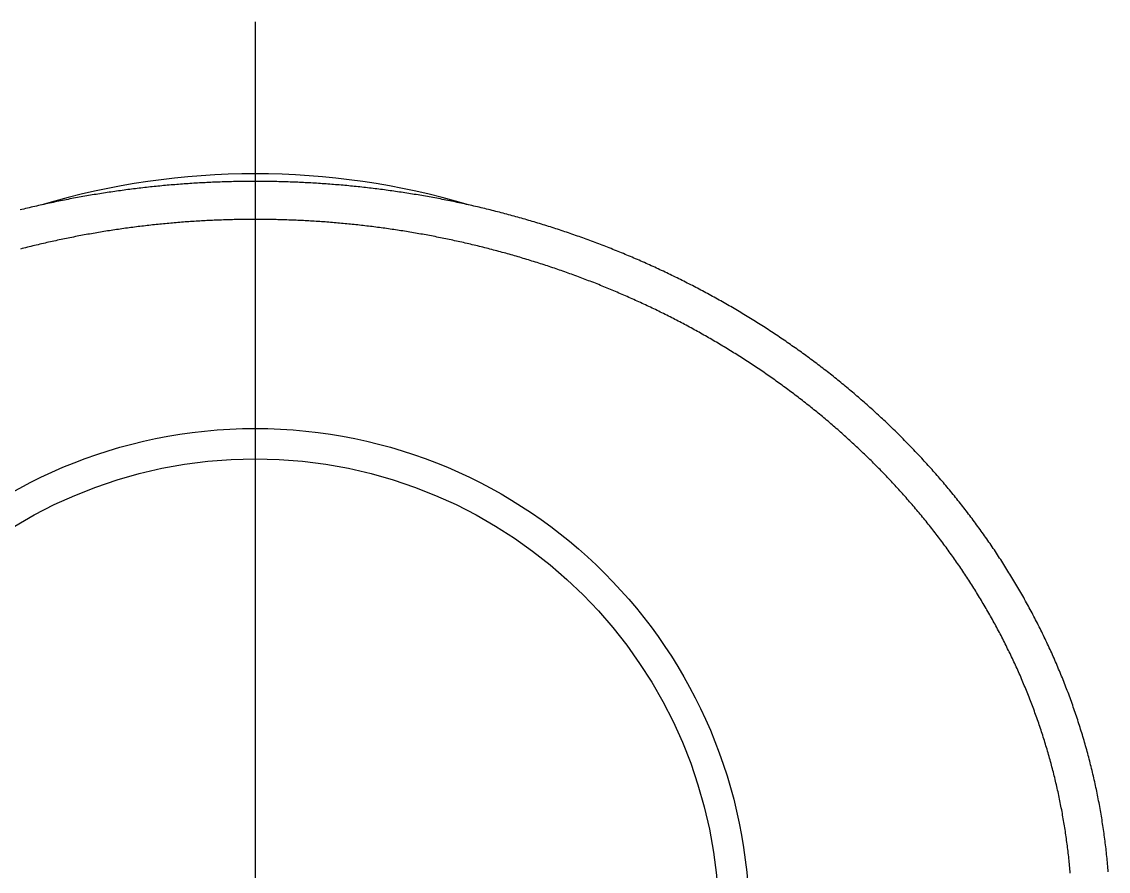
# Model space of a CAD drawing. Extents: x -15.1 to 80.2, y -18.2 to 61.5.
# Drawn here: x 63.89 to 78.18, y 50.33 to 61.5 of the extents above; entities that cross this region are included whole.
import ezdxf

# ---------------------------------------------------------------- set-up
doc = ezdxf.new("R2010")
doc.units = 0
doc.linetypes.add('CENTER', pattern=[50.8, 31.75, -6.35, 6.35, -6.35])
doc.layers.get('0').update_dxf_attribs({"linetype": 'CONTINUOUS'})
doc.layers.add('CENTER', color=1, linetype='CENTER')

msp = doc.modelspace()

# ---------------------------------------------------------------- linework, layer by layer
at = {"color": 7}
for points in [[(78.1844, 50.3181, 0), (78.1824, 50.3435, 0), (78.1803, 50.3689, 0), (78.1781, 50.3943, 0), (78.1758, 50.4197, 0), (78.1734, 50.4451, 0), (78.171, 50.4704, 0), (78.1685, 50.4958, 0), (78.1659, 50.5212, 0), (78.1632, 50.5465, 0), (78.1605, 50.5719, 0), (78.1577, 50.5972, 0), (78.1548, 50.6225, 0), (78.1518, 50.6479, 0), (78.1488, 50.6732, 0), (78.1457, 50.6985, 0), (78.1425, 50.7238, 0), (78.1392, 50.7491, 0), (78.1358, 50.7744, 0), (78.1324, 50.7997, 0), (78.1289, 50.8249, 0), (78.1253, 50.8502, 0), (78.1217, 50.8754, 0), (78.118, 50.9007, 0), (78.1142, 50.9259, 0), (78.1103, 50.9511, 0), (78.1063, 50.9764, 0), (78.1023, 51.0016, 0), (78.0982, 51.0268, 0), (78.094, 51.0519, 0), (78.0897, 51.0771, 0), (78.0854, 51.1023, 0), (78.081, 51.1274, 0), (78.0765, 51.1525, 0), (78.0719, 51.1777, 0), (78.0673, 51.2028, 0), (78.0626, 51.2279, 0), (78.0578, 51.253, 0), (78.0529, 51.278, 0), (78.048, 51.3031, 0), (78.043, 51.3281, 0), (78.0379, 51.3532, 0), (78.0327, 51.3782, 0), (78.0275, 51.4032, 0), (78.0222, 51.4282, 0), (78.0168, 51.4531, 0), (78.0113, 51.4781, 0), (78.0058, 51.503, 0), (78.0002, 51.528, 0), (77.9945, 51.5529, 0), (77.9888, 51.5778, 0), (77.9829, 51.6026, 0), (77.977, 51.6275, 0), (77.9711, 51.6524, 0), (77.965, 51.6772, 0), (77.9589, 51.702, 0), (77.9527, 51.7268, 0), (77.9464, 51.7516, 0), (77.9401, 51.7763, 0), (77.9336, 51.8011, 0), (77.9272, 51.8258, 0), (77.9206, 51.8505, 0), (77.914, 51.8752, 0), (77.9072, 51.8998, 0), (77.9005, 51.9245, 0), (77.8936, 51.9491, 0), (77.8867, 51.9737, 0), (77.8797, 51.9983, 0), (77.8726, 52.0229, 0), (77.8655, 52.0474, 0), (77.8583, 52.072, 0), (77.851, 52.0965, 0), (77.8436, 52.1209, 0), (77.8362, 52.1454, 0), (77.8287, 52.1698, 0), (77.8211, 52.1943, 0), (77.8134, 52.2187, 0), (77.8057, 52.243, 0), (77.7979, 52.2674, 0), (77.7901, 52.2917, 0), (77.7822, 52.316, 0), (77.7741, 52.3403, 0), (77.7661, 52.3646, 0), (77.7579, 52.3888, 0), (77.7497, 52.413, 0), (77.7414, 52.4372, 0), (77.7331, 52.4614, 0), (77.7246, 52.4855, 0), (77.7162, 52.5096, 0), (77.7076, 52.5337, 0), (77.6989, 52.5578, 0), (77.6902, 52.5818, 0), (77.6815, 52.6058, 0), (77.6726, 52.6298, 0), (77.6637, 52.6538, 0), (77.6547, 52.6777, 0), (77.6457, 52.7016, 0), (77.6365, 52.7255, 0), (77.6274, 52.7493, 0), (77.6181, 52.7732, 0), (77.6088, 52.797, 0), (77.5994, 52.8207, 0), (77.5899, 52.8445, 0), (77.5804, 52.8682, 0), (77.5708, 52.8919, 0), (77.5611, 52.9155, 0), (77.5514, 52.9392, 0), (77.5416, 52.9628, 0), (77.5317, 52.9863, 0), (77.5218, 53.0099, 0), (77.5118, 53.0334, 0), (77.5017, 53.0568, 0), (77.4916, 53.0803, 0), (77.4814, 53.1037, 0), (77.4711, 53.1271, 0), (77.4608, 53.1505, 0), (77.4504, 53.1738, 0), (77.4399, 53.1971, 0), (77.4294, 53.2204, 0), (77.4188, 53.2436, 0), (77.4082, 53.2668, 0), (77.3975, 53.29, 0), (77.3867, 53.3131, 0), (77.3758, 53.3362, 0), (77.3649, 53.3593, 0), (77.3539, 53.3823, 0), (77.3429, 53.4053, 0), (77.3318, 53.4283, 0), (77.3206, 53.4513, 0), (77.3094, 53.4742, 0), (77.2981, 53.497, 0), (77.2868, 53.5199, 0), (77.2753, 53.5427, 0), (77.2639, 53.5655, 0), (77.2523, 53.5882, 0), (77.2407, 53.6109, 0), (77.229, 53.6336, 0), (77.2173, 53.6562, 0), (77.2055, 53.6788, 0), (77.1937, 53.7014, 0), (77.1818, 53.7239, 0), (77.1698, 53.7464, 0), (77.1577, 53.7689, 0), (77.1457, 53.7913, 0), (77.1335, 53.8137, 0), (77.1213, 53.836, 0), (77.109, 53.8583, 0), (77.0967, 53.8806, 0), (77.0843, 53.9029, 0), (77.0718, 53.9251, 0), (77.0593, 53.9472, 0), (77.0467, 53.9693, 0), (77.0341, 53.9914, 0), (77.0214, 54.0135, 0), (77.0086, 54.0355, 0), (76.9958, 54.0575, 0), (76.983, 54.0794, 0), (76.9701, 54.1013, 0), (76.9571, 54.1231, 0), (76.944, 54.1449, 0), (76.9309, 54.1667, 0), (76.9178, 54.1885, 0), (76.9046, 54.2102, 0), (76.8913, 54.2318, 0), (76.878, 54.2534, 0), (76.8646, 54.275, 0), (76.8512, 54.2965, 0), (76.8377, 54.318, 0), (76.8242, 54.3395, 0), (76.8106, 54.3609, 0), (76.7969, 54.3823, 0), (76.7832, 54.4036, 0), (76.7694, 54.4249, 0), (76.7556, 54.4462, 0), (76.7417, 54.4674, 0), (76.7278, 54.4886, 0), (76.7138, 54.5097, 0), (76.6998, 54.5308, 0), (76.6857, 54.5519, 0), (76.6715, 54.5729, 0), (76.6573, 54.5939, 0), (76.6431, 54.6148, 0), (76.6288, 54.6357, 0), (76.6144, 54.6566, 0), (76.6, 54.6774, 0), (76.5856, 54.6982, 0), (76.571, 54.7189, 0), (76.5565, 54.7396, 0), (76.5418, 54.7603, 0), (76.5272, 54.7809, 0), (76.5124, 54.8014, 0), (76.4977, 54.822, 0), (76.4828, 54.8424, 0), (76.4679, 54.8629, 0), (76.453, 54.8833, 0), (76.438, 54.9037, 0), (76.423, 54.924, 0), (76.4079, 54.9443, 0), (76.3928, 54.9645, 0), (76.3776, 54.9847, 0), (76.3623, 55.0048, 0), (76.347, 55.0249, 0), (76.3317, 55.045, 0), (76.3163, 55.065, 0), (76.3009, 55.085, 0), (76.2854, 55.105, 0), (76.2698, 55.1249, 0), (76.2542, 55.1447, 0), (76.2386, 55.1645, 0), (76.2229, 55.1843, 0), (76.2072, 55.204, 0), (76.1914, 55.2237, 0), (76.1756, 55.2434, 0), (76.1597, 55.263, 0), (76.1437, 55.2825, 0), (76.1278, 55.302, 0), (76.1117, 55.3215, 0), (76.0957, 55.3409, 0), (76.0795, 55.3603, 0), (76.0634, 55.3797, 0), (76.0472, 55.399, 0), (76.0309, 55.4182, 0), (76.0146, 55.4375, 0), (75.9982, 55.4566, 0), (75.9818, 55.4758, 0), (75.9653, 55.4949, 0), (75.9488, 55.5139, 0), (75.9323, 55.5329, 0), (75.9157, 55.5519, 0), (75.8991, 55.5708, 0), (75.8824, 55.5897, 0), (75.8656, 55.6085, 0), (75.8488, 55.6273, 0), (75.832, 55.646, 0), (75.8151, 55.6648, 0), (75.7982, 55.6834, 0), (75.7813, 55.702, 0), (75.7642, 55.7206, 0), (75.7472, 55.7391, 0), (75.7301, 55.7576, 0), (75.7129, 55.7761, 0), (75.6957, 55.7945, 0), (75.6785, 55.8128, 0), (75.6612, 55.8312, 0), (75.6439, 55.8494, 0), (75.6265, 55.8677, 0), (75.6091, 55.8858, 0), (75.5917, 55.904, 0), (75.5742, 55.9221, 0), (75.5566, 55.9401, 0), (75.539, 55.9581, 0), (75.5214, 55.9761, 0), (75.5037, 55.994, 0), (75.486, 56.0119, 0), (75.4682, 56.0297, 0), (75.4504, 56.0475, 0), (75.4326, 56.0653, 0), (75.4147, 56.083, 0), (75.3967, 56.1006, 0), (75.3788, 56.1183, 0), (75.3607, 56.1358, 0), (75.3427, 56.1534, 0), (75.3246, 56.1708, 0), (75.3064, 56.1883, 0), (75.2883, 56.2057, 0), (75.27, 56.223, 0), (75.2518, 56.2403, 0), (75.2334, 56.2576, 0), (75.2151, 56.2748, 0), (75.1967, 56.292, 0), (75.1783, 56.3091, 0), (75.1598, 56.3262, 0), (75.1413, 56.3432, 0), (75.1227, 56.3602, 0), (75.1041, 56.3772, 0), (75.0855, 56.3941, 0), (75.0668, 56.4109, 0), (75.0481, 56.4278, 0), (75.0293, 56.4445, 0), (75.0105, 56.4613, 0), (74.9917, 56.4779, 0), (74.9728, 56.4946, 0), (74.9539, 56.5112, 0), (74.9349, 56.5277, 0), (74.916, 56.5442, 0), (74.8969, 56.5607, 0), (74.8778, 56.5771, 0), (74.8587, 56.5934, 0), (74.8396, 56.6098, 0), (74.8204, 56.626, 0), (74.8012, 56.6423, 0), (74.7819, 56.6584, 0), (74.7626, 56.6746, 0), (74.7433, 56.6907, 0), (74.7239, 56.7067, 0), (74.7045, 56.7227, 0), (74.685, 56.7387, 0), (74.6656, 56.7546, 0), (74.646, 56.7704, 0), (74.6265, 56.7863, 0), (74.6069, 56.802, 0), (74.5872, 56.8178, 0), (74.5676, 56.8334, 0), (74.5479, 56.8491, 0), (74.5281, 56.8647, 0), (74.5084, 56.8802, 0), (74.4885, 56.8957, 0), (74.4687, 56.9112, 0), (74.4488, 56.9266, 0), (74.4289, 56.9419, 0), (74.4089, 56.9572, 0), (74.389, 56.9725, 0), (74.3689, 56.9877, 0), (74.3489, 57.0029, 0), (74.3288, 57.018, 0), (74.3087, 57.0331, 0), (74.2885, 57.0481, 0), (74.2683, 57.0631, 0), (74.2481, 57.0781, 0), (74.2278, 57.093, 0), (74.2075, 57.1078, 0), (74.1872, 57.1226, 0), (74.1668, 57.1374, 0), (74.1464, 57.1521, 0), (74.126, 57.1667, 0), (74.1055, 57.1813, 0), (74.085, 57.1959, 0), (74.0645, 57.2104, 0), (74.044, 57.2249, 0), (74.0234, 57.2393, 0), (74.0027, 57.2537, 0), (73.9821, 57.2681, 0), (73.9614, 57.2823, 0), (73.9407, 57.2966, 0), (73.9199, 57.3108, 0), (73.8992, 57.3249, 0), (73.8784, 57.339, 0), (73.8575, 57.3531, 0), (73.8366, 57.3671, 0), (73.8157, 57.381, 0), (73.7948, 57.3949, 0), (73.7738, 57.4088, 0), (73.7528, 57.4226, 0), (73.7318, 57.4364, 0), (73.7108, 57.4501, 0), (73.6897, 57.4638, 0), (73.6686, 57.4774, 0), (73.6474, 57.491, 0), (73.6262, 57.5045, 0), (73.605, 57.518, 0), (73.5838, 57.5314, 0), (73.5626, 57.5448, 0), (73.5413, 57.5581, 0), (73.52, 57.5714, 0), (73.4986, 57.5847, 0), (73.4772, 57.5979, 0), (73.4558, 57.611, 0), (73.4344, 57.6241, 0), (73.413, 57.6371, 0), (73.3915, 57.6501, 0), (73.37, 57.6631, 0), (73.3484, 57.676, 0), (73.3269, 57.6889, 0), (73.3053, 57.7017, 0), (73.2837, 57.7144, 0), (73.262, 57.7271, 0), (73.2404, 57.7398, 0), (73.2187, 57.7524, 0), (73.1969, 57.765, 0), (73.1752, 57.7775, 0), (73.1534, 57.79, 0), (73.1316, 57.8024, 0), (73.1098, 57.8148, 0), (73.088, 57.8271, 0), (73.0661, 57.8394, 0), (73.0442, 57.8516, 0), (73.0223, 57.8638, 0), (73.0003, 57.8759, 0), (72.9783, 57.888, 0), (72.9563, 57.9001, 0), (72.9343, 57.912, 0), (72.9123, 57.924, 0), (72.8902, 57.9359, 0), (72.8681, 57.9477, 0), (72.846, 57.9595, 0), (72.8238, 57.9713, 0), (72.8017, 57.983, 0), (72.7795, 57.9946, 0), (72.7573, 58.0062, 0), (72.7351, 58.0178, 0), (72.7128, 58.0293, 0), (72.6905, 58.0407, 0), (72.6682, 58.0521, 0), (72.6459, 58.0635, 0), (72.6235, 58.0748, 0), (72.6012, 58.0861, 0), (72.5788, 58.0973, 0), (72.5564, 58.1085, 0), (72.5339, 58.1196, 0), (72.5115, 58.1307, 0), (72.489, 58.1417, 0), (72.4665, 58.1526, 0), (72.444, 58.1636, 0), (72.4214, 58.1744, 0), (72.3989, 58.1853, 0), (72.3763, 58.1961, 0), (72.3537, 58.2068, 0), (72.3311, 58.2175, 0), (72.3084, 58.2281, 0), (72.2857, 58.2387, 0), (72.2631, 58.2492, 0), (72.2404, 58.2597, 0), (72.2176, 58.2701, 0), (72.1949, 58.2805, 0), (72.1721, 58.2909, 0), (72.1493, 58.3012, 0), (72.1265, 58.3114, 0), (72.1037, 58.3216, 0), (72.0809, 58.3318, 0), (72.058, 58.3419, 0), (72.0351, 58.3519, 0), (72.0122, 58.3619, 0), (71.9893, 58.3719, 0), (71.9664, 58.3818, 0), (71.9434, 58.3916, 0), (71.9205, 58.4014, 0), (71.8975, 58.4112, 0), (71.8745, 58.4209, 0), (71.8514, 58.4305, 0), (71.8284, 58.4402, 0), (71.8053, 58.4497, 0), (71.7822, 58.4592, 0), (71.7591, 58.4687, 0), (71.736, 58.4781, 0), (71.7129, 58.4875, 0), (71.6897, 58.4968, 0), (71.6666, 58.5061, 0), (71.6434, 58.5153, 0), (71.6202, 58.5245, 0), (71.5969, 58.5336, 0), (71.5737, 58.5427, 0), (71.5504, 58.5518, 0), (71.5272, 58.5608, 0), (71.5039, 58.5697, 0), (71.4806, 58.5786, 0), (71.4572, 58.5874, 0), (71.4339, 58.5962, 0), (71.4105, 58.605, 0), (71.3871, 58.6137, 0), (71.3637, 58.6223, 0), (71.3403, 58.6309, 0), (71.3169, 58.6395, 0), (71.2935, 58.648, 0), (71.27, 58.6564, 0), (71.2465, 58.6648, 0), (71.223, 58.6732, 0), (71.1995, 58.6815, 0), (71.176, 58.6898, 0), (71.1525, 58.698, 0), (71.1289, 58.7062, 0), (71.1053, 58.7143, 0), (71.0818, 58.7224, 0), (71.0582, 58.7304, 0), (71.0345, 58.7384, 0), (71.0109, 58.7463, 0), (70.9873, 58.7542, 0), (70.9636, 58.762, 0), (70.9399, 58.7698, 0), (70.9162, 58.7775, 0), (70.8925, 58.7852, 0), (70.8688, 58.7929, 0), (70.8451, 58.8005, 0), (70.8213, 58.808, 0), (70.7976, 58.8155, 0), (70.7738, 58.8229, 0), (70.75, 58.8303, 0), (70.7262, 58.8377, 0), (70.7024, 58.845, 0), (70.6785, 58.8523, 0), (70.6547, 58.8595, 0), (70.6308, 58.8666, 0), (70.607, 58.8737, 0), (70.5831, 58.8808, 0), (70.5592, 58.8878, 0), (70.5352, 58.8948, 0), (70.5113, 58.9017, 0), (70.4874, 58.9086, 0), (70.4634, 58.9154, 0), (70.4395, 58.9222, 0), (70.4155, 58.9289, 0), (70.3915, 58.9356, 0), (70.3675, 58.9423, 0), (70.3435, 58.9488, 0), (70.3194, 58.9554, 0), (70.2954, 58.9619, 0), (70.2713, 58.9683, 0), (70.2473, 58.9747, 0), (70.2232, 58.9811, 0), (70.1991, 58.9874, 0), (70.175, 58.9936, 0), (70.1509, 58.9998, 0), (70.1267, 59.006, 0), (70.1026, 59.0121, 0), (70.0785, 59.0182, 0), (70.0543, 59.0242, 0), (70.0301, 59.0301, 0), (70.0059, 59.0361, 0), (69.9817, 59.0419, 0), (69.9575, 59.0478, 0), (69.9333, 59.0535, 0), (69.9091, 59.0593, 0), (69.8848, 59.0649, 0), (69.8606, 59.0706, 0), (69.8363, 59.0762, 0), (69.812, 59.0817, 0), (69.7878, 59.0872, 0), (69.7635, 59.0926, 0), (69.7392, 59.098, 0), (69.7148, 59.1034, 0), (69.6905, 59.1087, 0), (69.6662, 59.1139, 0), (69.6418, 59.1191, 0), (69.6175, 59.1243, 0), (69.5931, 59.1294, 0), (69.5688, 59.1344, 0), (69.5444, 59.1394, 0), (69.52, 59.1444, 0), (69.4956, 59.1493, 0), (69.4712, 59.1542, 0), (69.4467, 59.159, 0), (69.4223, 59.1638, 0), (69.3979, 59.1685, 0), (69.3734, 59.1732, 0), (69.349, 59.1778, 0), (69.3245, 59.1824, 0), (69.3, 59.1869, 0), (69.2755, 59.1914, 0), (69.251, 59.1958, 0), (69.2265, 59.2002, 0), (69.202, 59.2046, 0), (69.1775, 59.2089, 0), (69.153, 59.2131, 0), (69.1285, 59.2173, 0), (69.1039, 59.2215, 0), (69.0794, 59.2256, 0), (69.0548, 59.2296, 0), (69.0302, 59.2336, 0), (69.0057, 59.2376, 0), (68.9811, 59.2415, 0), (68.9565, 59.2454, 0), (68.9319, 59.2492, 0), (68.9073, 59.253, 0), (68.8827, 59.2567, 0), (68.8581, 59.2604, 0), (68.8334, 59.264, 0), (68.8088, 59.2676, 0), (68.7842, 59.2711, 0), (68.7595, 59.2746, 0), (68.7349, 59.278, 0), (68.7102, 59.2814, 0), (68.6856, 59.2847, 0), (68.6609, 59.288, 0), (68.6362, 59.2913, 0), (68.6115, 59.2945, 0), (68.5868, 59.2976, 0), (68.5621, 59.3007, 0), (68.5374, 59.3038, 0), (68.5127, 59.3068, 0), (68.488, 59.3098, 0), (68.4633, 59.3127, 0), (68.4386, 59.3155, 0), (68.4139, 59.3183, 0), (68.3891, 59.3211, 0), (68.3644, 59.3238, 0), (68.3396, 59.3265, 0), (68.3149, 59.3291, 0), (68.2901, 59.3317, 0), (68.2654, 59.3342, 0), (68.2406, 59.3367, 0), (68.2158, 59.3391, 0), (68.1911, 59.3415, 0), (68.1663, 59.3439, 0), (68.1415, 59.3462, 0), (68.1167, 59.3484, 0), (68.0919, 59.3506, 0), (68.0671, 59.3527, 0), (68.0423, 59.3548, 0), (68.0175, 59.3569, 0), (67.9927, 59.3589, 0), (67.9679, 59.3609, 0), (67.9431, 59.3628, 0), (67.9183, 59.3646, 0), (67.8934, 59.3664, 0), (67.8686, 59.3682, 0), (67.8438, 59.3699, 0), (67.819, 59.3716, 0), (67.7941, 59.3732, 0), (67.7693, 59.3748, 0), (67.7444, 59.3763, 0), (67.7196, 59.3778, 0), (67.6947, 59.3792, 0), (67.6699, 59.3806, 0), (67.645, 59.382, 0), (67.6202, 59.3832, 0), (67.5953, 59.3845, 0), (67.5705, 59.3857, 0), (67.5456, 59.3868, 0), (67.5207, 59.3879, 0), (67.4959, 59.389, 0), (67.471, 59.39, 0), (67.4461, 59.3909, 0), (67.4213, 59.3918, 0), (67.3964, 59.3927, 0), (67.3715, 59.3935, 0), (67.3466, 59.3943, 0), (67.3218, 59.395, 0), (67.2969, 59.3957, 0), (67.272, 59.3963, 0), (67.2471, 59.3968, 0), (67.2222, 59.3974, 0), (67.1973, 59.3978, 0), (67.1725, 59.3983, 0), (67.1476, 59.3987, 0), (67.1227, 59.399, 0), (67.0978, 59.3993, 0), (67.0729, 59.3995, 0), (67.048, 59.3997, 0), (67.0231, 59.3999, 0), (66.9982, 59.3999, 0), (66.9733, 59.4, 0), (66.9485, 59.4, 0), (66.9236, 59.3999, 0), (66.8987, 59.3999, 0), (66.8738, 59.3997, 0), (66.8489, 59.3995, 0), (66.824, 59.3993, 0), (66.7991, 59.399, 0), (66.7742, 59.3987, 0), (66.7494, 59.3983, 0), (66.7245, 59.3978, 0), (66.6996, 59.3974, 0), (66.6747, 59.3968, 0), (66.6498, 59.3963, 0), (66.6249, 59.3957, 0), (66.6001, 59.395, 0), (66.5752, 59.3943, 0), (66.5503, 59.3935, 0), (66.5254, 59.3927, 0), (66.5006, 59.3918, 0), (66.4757, 59.3909, 0), (66.4508, 59.39, 0), (66.4259, 59.389, 0), (66.4011, 59.3879, 0), (66.3762, 59.3868, 0), (66.3513, 59.3857, 0), (66.3265, 59.3845, 0), (66.3016, 59.3832, 0), (66.2768, 59.382, 0), (66.2519, 59.3806, 0), (66.2271, 59.3792, 0), (66.2022, 59.3778, 0), (66.1774, 59.3763, 0), (66.1525, 59.3748, 0), (66.1277, 59.3732, 0), (66.1029, 59.3716, 0), (66.078, 59.3699, 0), (66.0532, 59.3682, 0), (66.0284, 59.3664, 0), (66.0035, 59.3646, 0), (65.9787, 59.3628, 0), (65.9539, 59.3609, 0), (65.9291, 59.3589, 0), (65.9043, 59.3569, 0), (65.8795, 59.3549, 0), (65.8547, 59.3528, 0), (65.8299, 59.3506, 0), (65.8051, 59.3484, 0), (65.7803, 59.3462, 0), (65.7555, 59.3439, 0), (65.7308, 59.3415, 0), (65.706, 59.3392, 0), (65.6812, 59.3367, 0), (65.6564, 59.3342, 0), (65.6317, 59.3317, 0), (65.6069, 59.3291, 0), (65.5822, 59.3265, 0), (65.5574, 59.3238, 0), (65.5327, 59.3211, 0), (65.508, 59.3183, 0), (65.4832, 59.3155, 0), (65.4585, 59.3127, 0), (65.4338, 59.3098, 0), (65.4091, 59.3068, 0), (65.3844, 59.3038, 0), (65.3597, 59.3007, 0), (65.335, 59.2976, 0), (65.3103, 59.2945, 0), (65.2856, 59.2913, 0), (65.2609, 59.288, 0), (65.2363, 59.2847, 0), (65.2116, 59.2814, 0), (65.1869, 59.278, 0), (65.1623, 59.2746, 0), (65.1376, 59.2711, 0), (65.113, 59.2676, 0), (65.0884, 59.264, 0), (65.0637, 59.2604, 0), (65.0391, 59.2567, 0), (65.0145, 59.253, 0), (64.9899, 59.2492, 0), (64.9653, 59.2454, 0), (64.9407, 59.2415, 0), (64.9161, 59.2376, 0), (64.8916, 59.2336, 0), (64.867, 59.2296, 0), (64.8425, 59.2256, 0), (64.8179, 59.2215, 0), (64.7934, 59.2173, 0), (64.7688, 59.2131, 0), (64.7443, 59.2089, 0), (64.7198, 59.2046, 0), (64.6953, 59.2002, 0), (64.6708, 59.1958, 0), (64.6463, 59.1914, 0), (64.6218, 59.1869, 0), (64.5973, 59.1824, 0), (64.5729, 59.1778, 0), (64.5484, 59.1732, 0), (64.5239, 59.1685, 0), (64.4995, 59.1638, 0), (64.4751, 59.159, 0), (64.4507, 59.1542, 0), (64.4262, 59.1493, 0), (64.4018, 59.1444, 0), (64.3774, 59.1394, 0), (64.3531, 59.1344, 0), (64.3287, 59.1294, 0), (64.3043, 59.1243, 0), (64.28, 59.1191, 0), (64.2556, 59.1139, 0), (64.2313, 59.1087, 0), (64.207, 59.1034, 0), (64.1826, 59.098, 0), (64.1583, 59.0926, 0), (64.134, 59.0872, 0), (64.1098, 59.0817, 0), (64.0855, 59.0762, 0), (64.0612, 59.0706, 0), (64.037, 59.0649, 0), (64.0127, 59.0593, 0), (63.9885, 59.0535, 0), (63.9643, 59.0478, 0), (63.9401, 59.0419, 0), (63.9159, 59.0361, 0), (63.8917, 59.0301, 0), (63.8675, 59.0242, 0)], [(77.6841, 50.3025, 0), (77.6821, 50.3264, 0), (77.68, 50.3503, 0), (77.6779, 50.3742, 0), (77.6756, 50.3981, 0), (77.6733, 50.422, 0), (77.671, 50.4458, 0), (77.6685, 50.4697, 0), (77.666, 50.4936, 0), (77.6635, 50.5174, 0), (77.6608, 50.5413, 0), (77.6581, 50.5651, 0), (77.6553, 50.5889, 0), (77.6524, 50.6128, 0), (77.6495, 50.6366, 0), (77.6465, 50.6604, 0), (77.6434, 50.6842, 0), (77.6403, 50.708, 0), (77.637, 50.7318, 0), (77.6338, 50.7556, 0), (77.6304, 50.7794, 0), (77.6269, 50.8031, 0), (77.6234, 50.8269, 0), (77.6199, 50.8506, 0), (77.6162, 50.8744, 0), (77.6125, 50.8981, 0), (77.6087, 50.9218, 0), (77.6048, 50.9456, 0), (77.6009, 50.9693, 0), (77.5969, 50.993, 0), (77.5928, 51.0166, 0), (77.5886, 51.0403, 0), (77.5844, 51.064, 0), (77.5801, 51.0876, 0), (77.5758, 51.1113, 0), (77.5713, 51.1349, 0), (77.5668, 51.1585, 0), (77.5622, 51.1821, 0), (77.5576, 51.2057, 0), (77.5529, 51.2293, 0), (77.5481, 51.2529, 0), (77.5432, 51.2764, 0), (77.5383, 51.3, 0), (77.5333, 51.3235, 0), (77.5282, 51.347, 0), (77.5231, 51.3705, 0), (77.5178, 51.394, 0), (77.5126, 51.4175, 0), (77.5072, 51.441, 0), (77.5018, 51.4644, 0), (77.4963, 51.4879, 0), (77.4907, 51.5113, 0), (77.4851, 51.5347, 0), (77.4794, 51.5581, 0), (77.4736, 51.5815, 0), (77.4678, 51.6048, 0), (77.4619, 51.6282, 0), (77.4559, 51.6515, 0), (77.4499, 51.6748, 0), (77.4437, 51.6981, 0), (77.4376, 51.7214, 0), (77.4313, 51.7446, 0), (77.425, 51.7679, 0), (77.4186, 51.7911, 0), (77.4121, 51.8143, 0), (77.4056, 51.8375, 0), (77.399, 51.8607, 0), (77.3923, 51.8838, 0), (77.3856, 51.907, 0), (77.3788, 51.9301, 0), (77.3719, 51.9532, 0), (77.365, 51.9763, 0), (77.358, 51.9993, 0), (77.3509, 52.0224, 0), (77.3438, 52.0454, 0), (77.3366, 52.0684, 0), (77.3293, 52.0914, 0), (77.3219, 52.1143, 0), (77.3145, 52.1373, 0), (77.3071, 52.1602, 0), (77.2995, 52.1831, 0), (77.2919, 52.206, 0), (77.2842, 52.2288, 0), (77.2765, 52.2517, 0), (77.2687, 52.2745, 0), (77.2608, 52.2973, 0), (77.2528, 52.32, 0), (77.2448, 52.3428, 0), (77.2367, 52.3655, 0), (77.2286, 52.3882, 0), (77.2204, 52.4109, 0), (77.2121, 52.4335, 0), (77.2037, 52.4562, 0), (77.1953, 52.4788, 0), (77.1869, 52.5013, 0), (77.1783, 52.5239, 0), (77.1697, 52.5464, 0), (77.161, 52.5689, 0), (77.1523, 52.5914, 0), (77.1435, 52.6139, 0), (77.1346, 52.6363, 0), (77.1257, 52.6587, 0), (77.1167, 52.6811, 0), (77.1076, 52.7035, 0), (77.0985, 52.7258, 0), (77.0893, 52.7481, 0), (77.0801, 52.7704, 0), (77.0708, 52.7926, 0), (77.0614, 52.8149, 0), (77.0519, 52.8371, 0), (77.0424, 52.8592, 0), (77.0329, 52.8814, 0), (77.0232, 52.9035, 0), (77.0136, 52.9256, 0), (77.0038, 52.9476, 0), (76.994, 52.9697, 0), (76.9841, 52.9917, 0), (76.9742, 53.0136, 0), (76.9642, 53.0356, 0), (76.9541, 53.0575, 0), (76.944, 53.0794, 0), (76.9338, 53.1013, 0), (76.9235, 53.1231, 0), (76.9132, 53.1449, 0), (76.9028, 53.1667, 0), (76.8924, 53.1884, 0), (76.8819, 53.2101, 0), (76.8714, 53.2318, 0), (76.8608, 53.2534, 0), (76.8501, 53.2751, 0), (76.8394, 53.2967, 0), (76.8286, 53.3182, 0), (76.8177, 53.3397, 0), (76.8068, 53.3612, 0), (76.7958, 53.3827, 0), (76.7848, 53.4041, 0), (76.7737, 53.4255, 0), (76.7626, 53.4469, 0), (76.7514, 53.4682, 0), (76.7401, 53.4895, 0), (76.7288, 53.5108, 0), (76.7174, 53.5321, 0), (76.7059, 53.5533, 0), (76.6945, 53.5744, 0), (76.6829, 53.5956, 0), (76.6713, 53.6167, 0), (76.6596, 53.6377, 0), (76.6479, 53.6588, 0), (76.6361, 53.6798, 0), (76.6243, 53.7008, 0), (76.6124, 53.7217, 0), (76.6004, 53.7426, 0), (76.5884, 53.7634, 0), (76.5763, 53.7843, 0), (76.5642, 53.8051, 0), (76.552, 53.8258, 0), (76.5398, 53.8465, 0), (76.5275, 53.8672, 0), (76.5152, 53.8879, 0), (76.5028, 53.9085, 0), (76.4903, 53.9291, 0), (76.4778, 53.9496, 0), (76.4653, 53.9701, 0), (76.4527, 53.9906, 0), (76.44, 54.011, 0), (76.4273, 54.0314, 0), (76.4145, 54.0518, 0), (76.4017, 54.0721, 0), (76.3888, 54.0924, 0), (76.3759, 54.1126, 0), (76.3629, 54.1328, 0), (76.3499, 54.153, 0), (76.3368, 54.1731, 0), (76.3236, 54.1932, 0), (76.3104, 54.2133, 0), (76.2972, 54.2333, 0), (76.2839, 54.2533, 0), (76.2705, 54.2733, 0), (76.2571, 54.2932, 0), (76.2437, 54.3131, 0), (76.2301, 54.3329, 0), (76.2166, 54.3527, 0), (76.203, 54.3725, 0), (76.1893, 54.3922, 0), (76.1756, 54.4119, 0), (76.1618, 54.4316, 0), (76.148, 54.4512, 0), (76.1342, 54.4708, 0), (76.1203, 54.4903, 0), (76.1063, 54.5098, 0), (76.0923, 54.5293, 0), (76.0782, 54.5487, 0), (76.0641, 54.5681, 0), (76.0499, 54.5874, 0), (76.0357, 54.6067, 0), (76.0215, 54.626, 0), (76.0071, 54.6453, 0), (75.9928, 54.6644, 0), (75.9784, 54.6836, 0), (75.9639, 54.7027, 0), (75.9494, 54.7218, 0), (75.9349, 54.7408, 0), (75.9203, 54.7598, 0), (75.9056, 54.7788, 0), (75.8909, 54.7977, 0), (75.8762, 54.8166, 0), (75.8614, 54.8355, 0), (75.8465, 54.8543, 0), (75.8316, 54.873, 0), (75.8167, 54.8918, 0), (75.8017, 54.9104, 0), (75.7867, 54.9291, 0), (75.7716, 54.9477, 0), (75.7565, 54.9663, 0), (75.7413, 54.9848, 0), (75.7261, 55.0033, 0), (75.7108, 55.0217, 0), (75.6955, 55.0402, 0), (75.6802, 55.0585, 0), (75.6647, 55.0769, 0), (75.6493, 55.0952, 0), (75.6338, 55.1134, 0), (75.6183, 55.1316, 0), (75.6027, 55.1498, 0), (75.587, 55.1679, 0), (75.5714, 55.186, 0), (75.5556, 55.2041, 0), (75.5399, 55.2221, 0), (75.5241, 55.2401, 0), (75.5082, 55.258, 0), (75.4923, 55.2759, 0), (75.4763, 55.2938, 0), (75.4603, 55.3116, 0), (75.4443, 55.3294, 0), (75.4282, 55.3471, 0), (75.4121, 55.3648, 0), (75.3959, 55.3825, 0), (75.3797, 55.4001, 0), (75.3635, 55.4177, 0), (75.3471, 55.4352, 0), (75.3308, 55.4527, 0), (75.3144, 55.4702, 0), (75.298, 55.4876, 0), (75.2815, 55.5049, 0), (75.265, 55.5223, 0), (75.2484, 55.5396, 0), (75.2318, 55.5568, 0), (75.2152, 55.574, 0), (75.1985, 55.5912, 0), (75.1817, 55.6084, 0), (75.165, 55.6254, 0), (75.1482, 55.6425, 0), (75.1313, 55.6595, 0), (75.1144, 55.6765, 0), (75.0974, 55.6934, 0), (75.0805, 55.7103, 0), (75.0634, 55.7271, 0), (75.0464, 55.7439, 0), (75.0293, 55.7607, 0), (75.0121, 55.7774, 0), (74.9949, 55.7941, 0), (74.9777, 55.8108, 0), (74.9604, 55.8274, 0), (74.9431, 55.8439, 0), (74.9257, 55.8604, 0), (74.9083, 55.8769, 0), (74.8909, 55.8934, 0), (74.8734, 55.9097, 0), (74.8559, 55.9261, 0), (74.8384, 55.9424, 0), (74.8208, 55.9587, 0), (74.8031, 55.9749, 0), (74.7855, 55.9911, 0), (74.7677, 56.0072, 0), (74.75, 56.0233, 0), (74.7322, 56.0394, 0), (74.7144, 56.0554, 0), (74.6965, 56.0714, 0), (74.6786, 56.0873, 0), (74.6607, 56.1032, 0), (74.6427, 56.1191, 0), (74.6246, 56.1349, 0), (74.6066, 56.1506, 0), (74.5885, 56.1664, 0), (74.5703, 56.1821, 0), (74.5522, 56.1977, 0), (74.534, 56.2133, 0), (74.5157, 56.2288, 0), (74.4974, 56.2444, 0), (74.4791, 56.2598, 0), (74.4607, 56.2753, 0), (74.4423, 56.2906, 0), (74.4239, 56.306, 0), (74.4054, 56.3213, 0), (74.3869, 56.3365, 0), (74.3684, 56.3517, 0), (74.3498, 56.3669, 0), (74.3312, 56.382, 0), (74.3125, 56.3971, 0), (74.2938, 56.4122, 0), (74.2751, 56.4272, 0), (74.2563, 56.4421, 0), (74.2375, 56.457, 0), (74.2187, 56.4719, 0), (74.1998, 56.4867, 0), (74.1809, 56.5015, 0), (74.162, 56.5163, 0), (74.143, 56.531, 0), (74.124, 56.5456, 0), (74.105, 56.5602, 0), (74.0859, 56.5748, 0), (74.0668, 56.5893, 0), (74.0477, 56.6038, 0), (74.0285, 56.6182, 0), (74.0093, 56.6326, 0), (73.99, 56.647, 0), (73.9708, 56.6613, 0), (73.9515, 56.6755, 0), (73.9321, 56.6898, 0), (73.9127, 56.7039, 0), (73.8933, 56.7181, 0), (73.8739, 56.7321, 0), (73.8544, 56.7462, 0), (73.8349, 56.7602, 0), (73.8154, 56.7741, 0), (73.7958, 56.7881, 0), (73.7762, 56.8019, 0), (73.7566, 56.8157, 0), (73.7369, 56.8295, 0), (73.7172, 56.8433, 0), (73.6975, 56.8569, 0), (73.6777, 56.8706, 0), (73.658, 56.8842, 0), (73.6381, 56.8978, 0), (73.6183, 56.9113, 0), (73.5984, 56.9247, 0), (73.5785, 56.9382, 0), (73.5586, 56.9515, 0), (73.5386, 56.9649, 0), (73.5186, 56.9782, 0), (73.4985, 56.9914, 0), (73.4785, 57.0046, 0), (73.4584, 57.0178, 0), (73.4383, 57.0309, 0), (73.4181, 57.0439, 0), (73.3979, 57.057, 0), (73.3777, 57.0699, 0), (73.3575, 57.0829, 0), (73.3372, 57.0957, 0), (73.3169, 57.1086, 0), (73.2966, 57.1214, 0), (73.2763, 57.1341, 0), (73.2559, 57.1468, 0), (73.2355, 57.1595, 0), (73.2151, 57.1721, 0), (73.1946, 57.1847, 0), (73.1741, 57.1972, 0), (73.1536, 57.2097, 0), (73.133, 57.2221, 0), (73.1125, 57.2345, 0), (73.0919, 57.2468, 0), (73.0713, 57.2591, 0), (73.0506, 57.2714, 0), (73.0299, 57.2836, 0), (73.0092, 57.2957, 0), (72.9885, 57.3079, 0), (72.9678, 57.3199, 0), (72.947, 57.332, 0), (72.9262, 57.3439, 0), (72.9054, 57.3559, 0), (72.8845, 57.3677, 0), (72.8636, 57.3796, 0), (72.8427, 57.3914, 0), (72.8218, 57.4031, 0), (72.8008, 57.4148, 0), (72.7799, 57.4265, 0), (72.7589, 57.4381, 0), (72.7378, 57.4497, 0), (72.7168, 57.4612, 0), (72.6957, 57.4727, 0), (72.6746, 57.4841, 0), (72.6535, 57.4955, 0), (72.6323, 57.5068, 0), (72.6112, 57.5181, 0), (72.59, 57.5293, 0), (72.5688, 57.5405, 0), (72.5475, 57.5517, 0), (72.5263, 57.5628, 0), (72.505, 57.5739, 0), (72.4837, 57.5849, 0), (72.4623, 57.5958, 0), (72.441, 57.6068, 0), (72.4196, 57.6176, 0), (72.3982, 57.6285, 0), (72.3768, 57.6393, 0), (72.3553, 57.65, 0), (72.3339, 57.6607, 0), (72.3124, 57.6713, 0), (72.2909, 57.6819, 0), (72.2694, 57.6925, 0), (72.2478, 57.703, 0), (72.2262, 57.7135, 0), (72.2046, 57.7239, 0), (72.183, 57.7343, 0), (72.1614, 57.7446, 0), (72.1398, 57.7549, 0), (72.1181, 57.7651, 0), (72.0964, 57.7753, 0), (72.0747, 57.7854, 0), (72.0529, 57.7955, 0), (72.0312, 57.8056, 0), (72.0094, 57.8156, 0), (71.9876, 57.8255, 0), (71.9658, 57.8354, 0), (71.944, 57.8453, 0), (71.9221, 57.8551, 0), (71.9003, 57.8649, 0), (71.8784, 57.8746, 0), (71.8565, 57.8843, 0), (71.8345, 57.8939, 0), (71.8126, 57.9035, 0), (71.7906, 57.913, 0), (71.7686, 57.9225, 0), (71.7466, 57.932, 0), (71.7246, 57.9414, 0), (71.7026, 57.9507, 0), (71.6805, 57.96, 0), (71.6585, 57.9693, 0), (71.6364, 57.9785, 0), (71.6143, 57.9877, 0), (71.5921, 57.9968, 0), (71.57, 58.0059, 0), (71.5478, 58.0149, 0), (71.5256, 58.0239, 0), (71.5034, 58.0328, 0), (71.4812, 58.0417, 0), (71.459, 58.0506, 0), (71.4367, 58.0594, 0), (71.4145, 58.0681, 0), (71.3922, 58.0768, 0), (71.3699, 58.0855, 0), (71.3475, 58.0941, 0), (71.3252, 58.1027, 0), (71.3029, 58.1112, 0), (71.2805, 58.1197, 0), (71.2581, 58.1281, 0), (71.2357, 58.1365, 0), (71.2133, 58.1449, 0), (71.1908, 58.1532, 0), (71.1684, 58.1614, 0), (71.1459, 58.1696, 0), (71.1234, 58.1778, 0), (71.1009, 58.1859, 0), (71.0784, 58.194, 0), (71.0559, 58.202, 0), (71.0333, 58.21, 0), (71.0107, 58.2179, 0), (70.9882, 58.2258, 0), (70.9656, 58.2336, 0), (70.9429, 58.2414, 0), (70.9203, 58.2491, 0), (70.8977, 58.2568, 0), (70.875, 58.2645, 0), (70.8523, 58.2721, 0), (70.8296, 58.2797, 0), (70.8069, 58.2872, 0), (70.7842, 58.2947, 0), (70.7615, 58.3021, 0), (70.7387, 58.3095, 0), (70.716, 58.3168, 0), (70.6932, 58.3241, 0), (70.6704, 58.3313, 0), (70.6476, 58.3385, 0), (70.6248, 58.3457, 0), (70.6019, 58.3528, 0), (70.5791, 58.3598, 0), (70.5562, 58.3668, 0), (70.5334, 58.3738, 0), (70.5105, 58.3807, 0), (70.4876, 58.3876, 0), (70.4646, 58.3944, 0), (70.4417, 58.4012, 0), (70.4188, 58.4079, 0), (70.3958, 58.4146, 0), (70.3728, 58.4213, 0), (70.3499, 58.4279, 0), (70.3269, 58.4344, 0), (70.3038, 58.4409, 0), (70.2808, 58.4474, 0), (70.2578, 58.4538, 0), (70.2347, 58.4602, 0), (70.2117, 58.4665, 0), (70.1886, 58.4728, 0), (70.1655, 58.479, 0), (70.1424, 58.4852, 0), (70.1193, 58.4914, 0), (70.0962, 58.4975, 0), (70.0731, 58.5035, 0), (70.0499, 58.5095, 0), (70.0267, 58.5155, 0), (70.0036, 58.5214, 0), (69.9804, 58.5273, 0), (69.9572, 58.5331, 0), (69.934, 58.5389, 0), (69.9108, 58.5446, 0), (69.8876, 58.5503, 0), (69.8643, 58.5559, 0), (69.8411, 58.5615, 0), (69.8178, 58.5671, 0), (69.7945, 58.5726, 0), (69.7712, 58.578, 0), (69.748, 58.5834, 0), (69.7247, 58.5888, 0), (69.7013, 58.5941, 0), (69.678, 58.5994, 0), (69.6547, 58.6046, 0), (69.6313, 58.6098, 0), (69.608, 58.6149, 0), (69.5846, 58.62, 0), (69.5612, 58.625, 0), (69.5378, 58.63, 0), (69.5144, 58.635, 0), (69.491, 58.6399, 0), (69.4676, 58.6448, 0), (69.4442, 58.6496, 0), (69.4208, 58.6543, 0), (69.3973, 58.6591, 0), (69.3739, 58.6637, 0), (69.3504, 58.6684, 0), (69.3269, 58.673, 0), (69.3034, 58.6775, 0), (69.28, 58.682, 0), (69.2565, 58.6864, 0), (69.2329, 58.6908, 0), (69.2094, 58.6952, 0), (69.1859, 58.6995, 0), (69.1624, 58.7038, 0), (69.1388, 58.708, 0), (69.1153, 58.7122, 0), (69.0917, 58.7163, 0), (69.0681, 58.7204, 0), (69.0446, 58.7244, 0), (69.021, 58.7284, 0), (68.9974, 58.7323, 0), (68.9738, 58.7362, 0), (68.9502, 58.7401, 0), (68.9266, 58.7439, 0), (68.903, 58.7477, 0), (68.8793, 58.7514, 0), (68.8557, 58.755, 0), (68.832, 58.7587, 0), (68.8084, 58.7622, 0), (68.7847, 58.7658, 0), (68.7611, 58.7693, 0), (68.7374, 58.7727, 0), (68.7137, 58.7761, 0), (68.69, 58.7794, 0), (68.6663, 58.7827, 0), (68.6426, 58.786, 0), (68.6189, 58.7892, 0), (68.5952, 58.7924, 0), (68.5715, 58.7955, 0), (68.5478, 58.7986, 0), (68.5241, 58.8016, 0), (68.5003, 58.8046, 0), (68.4766, 58.8075, 0), (68.4528, 58.8104, 0), (68.4291, 58.8132, 0), (68.4053, 58.816, 0), (68.3815, 58.8188, 0), (68.3578, 58.8215, 0), (68.334, 58.8242, 0), (68.3102, 58.8268, 0), (68.2864, 58.8293, 0), (68.2626, 58.8319, 0), (68.2388, 58.8343, 0), (68.215, 58.8368, 0), (68.1912, 58.8392, 0), (68.1674, 58.8415, 0), (68.1436, 58.8438, 0), (68.1198, 58.846, 0), (68.096, 58.8482, 0), (68.0721, 58.8504, 0), (68.0483, 58.8525, 0), (68.0245, 58.8546, 0), (68.0006, 58.8566, 0), (67.9768, 58.8586, 0), (67.9529, 58.8605, 0), (67.9291, 58.8624, 0), (67.9052, 58.8642, 0), (67.8814, 58.866, 0), (67.8575, 58.8677, 0), (67.8336, 58.8694, 0), (67.8098, 58.8711, 0), (67.7859, 58.8727, 0), (67.762, 58.8743, 0), (67.7381, 58.8758, 0), (67.7142, 58.8772, 0), (67.6904, 58.8787, 0), (67.6665, 58.88, 0), (67.6426, 58.8814, 0), (67.6187, 58.8826, 0), (67.5948, 58.8839, 0), (67.5709, 58.8851, 0), (67.547, 58.8862, 0), (67.5231, 58.8873, 0), (67.4992, 58.8884, 0), (67.4753, 58.8894, 0), (67.4513, 58.8904, 0), (67.4274, 58.8913, 0), (67.4035, 58.8921, 0), (67.3796, 58.893, 0), (67.3557, 58.8938, 0), (67.3318, 58.8945, 0), (67.3079, 58.8952, 0), (67.2839, 58.8958, 0), (67.26, 58.8964, 0), (67.2361, 58.897, 0), (67.2122, 58.8975, 0), (67.1882, 58.8979, 0), (67.1643, 58.8983, 0), (67.1404, 58.8987, 0), (67.1164, 58.899, 0), (67.0925, 58.8993, 0), (67.0686, 58.8995, 0), (67.0447, 58.8997, 0), (67.0207, 58.8999, 0), (66.9968, 58.8999, 0), (66.9729, 58.9, 0), (66.9489, 58.9, 0), (66.925, 58.8999, 0), (66.9011, 58.8999, 0), (66.8771, 58.8997, 0), (66.8532, 58.8995, 0), (66.8293, 58.8993, 0), (66.8054, 58.899, 0), (66.7814, 58.8987, 0), (66.7575, 58.8983, 0), (66.7336, 58.8979, 0), (66.7097, 58.8975, 0), (66.6857, 58.897, 0), (66.6618, 58.8964, 0), (66.6379, 58.8958, 0), (66.614, 58.8952, 0), (66.59, 58.8945, 0), (66.5661, 58.8938, 0), (66.5422, 58.893, 0), (66.5183, 58.8921, 0), (66.4944, 58.8913, 0), (66.4705, 58.8904, 0), (66.4466, 58.8894, 0), (66.4226, 58.8884, 0), (66.3987, 58.8873, 0), (66.3748, 58.8862, 0), (66.3509, 58.8851, 0), (66.327, 58.8839, 0), (66.3031, 58.8827, 0), (66.2792, 58.8814, 0), (66.2553, 58.88, 0), (66.2315, 58.8787, 0), (66.2076, 58.8772, 0), (66.1837, 58.8758, 0), (66.1598, 58.8743, 0), (66.1359, 58.8727, 0), (66.1121, 58.8711, 0), (66.0882, 58.8694, 0), (66.0643, 58.8677, 0), (66.0405, 58.866, 0), (66.0166, 58.8642, 0), (65.9927, 58.8624, 0), (65.9689, 58.8605, 0), (65.945, 58.8586, 0), (65.9212, 58.8566, 0), (65.8973, 58.8546, 0), (65.8735, 58.8525, 0), (65.8497, 58.8504, 0), (65.8259, 58.8482, 0), (65.802, 58.846, 0), (65.7782, 58.8438, 0), (65.7544, 58.8415, 0), (65.7306, 58.8392, 0), (65.7068, 58.8368, 0), (65.683, 58.8343, 0), (65.6592, 58.8319, 0), (65.6354, 58.8293, 0), (65.6116, 58.8268, 0), (65.5878, 58.8242, 0), (65.564, 58.8215, 0), (65.5403, 58.8188, 0), (65.5165, 58.816, 0), (65.4927, 58.8132, 0), (65.469, 58.8104, 0), (65.4452, 58.8075, 0), (65.4215, 58.8046, 0), (65.3978, 58.8016, 0), (65.374, 58.7986, 0), (65.3503, 58.7955, 0), (65.3266, 58.7924, 0), (65.3029, 58.7892, 0), (65.2792, 58.786, 0), (65.2555, 58.7827, 0), (65.2318, 58.7794, 0), (65.2081, 58.7761, 0), (65.1844, 58.7727, 0), (65.1607, 58.7693, 0), (65.1371, 58.7658, 0), (65.1134, 58.7622, 0), (65.0898, 58.7587, 0), (65.0661, 58.755, 0), (65.0425, 58.7514, 0), (65.0189, 58.7477, 0), (64.9952, 58.7439, 0), (64.9716, 58.7401, 0), (64.948, 58.7362, 0), (64.9244, 58.7323, 0), (64.9008, 58.7284, 0), (64.8772, 58.7244, 0), (64.8537, 58.7204, 0), (64.8301, 58.7163, 0), (64.8065, 58.7122, 0), (64.783, 58.708, 0), (64.7594, 58.7038, 0), (64.7359, 58.6995, 0), (64.7124, 58.6952, 0), (64.6889, 58.6908, 0), (64.6654, 58.6864, 0), (64.6419, 58.682, 0), (64.6184, 58.6775, 0), (64.5949, 58.673, 0), (64.5714, 58.6684, 0), (64.5479, 58.6637, 0), (64.5245, 58.6591, 0), (64.5011, 58.6543, 0), (64.4776, 58.6496, 0), (64.4542, 58.6448, 0), (64.4308, 58.6399, 0), (64.4074, 58.635, 0), (64.384, 58.63, 0), (64.3606, 58.625, 0), (64.3372, 58.62, 0), (64.3138, 58.6149, 0), (64.2905, 58.6098, 0), (64.2671, 58.6046, 0), (64.2438, 58.5994, 0), (64.2205, 58.5941, 0), (64.1972, 58.5888, 0), (64.1739, 58.5834, 0), (64.1506, 58.578, 0), (64.1273, 58.5726, 0), (64.104, 58.5671, 0), (64.0807, 58.5615, 0), (64.0575, 58.5559, 0), (64.0343, 58.5503, 0), (64.011, 58.5446, 0), (63.9878, 58.5389, 0), (63.9646, 58.5331, 0), (63.9414, 58.5273, 0), (63.9182, 58.5214, 0), (63.8951, 58.5155, 0), (63.8719, 58.5095, 0)]]:
    msp.add_polyline3d(points, dxfattribs=at)
at = {"color": 7, "linetype": 'CONTINUOUS'}
for radius in [6.5, 6.1]:
    msp.add_circle((66.96091, 49.65), radius, dxfattribs=at)
msp.add_arc((66.96091, 49.65), 9.85, 73.447262, 106.552738, dxfattribs=at)
at = {"layer": 'CENTER', "color": 1, "linetype": 'CENTER'}
msp.add_line((66.96091, 61.5), (66.96091, -2), dxfattribs=at)

doc.saveas('drawing.dxf')
